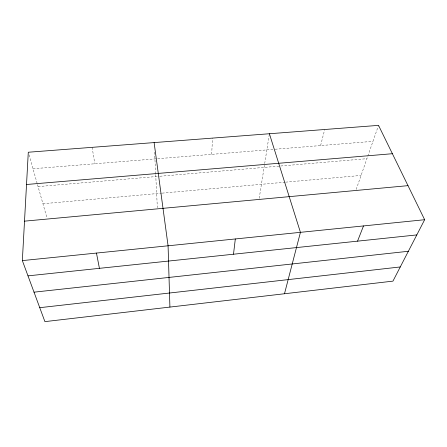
<?xml version="1.0" encoding="UTF-8"?>
<svg xmlns="http://www.w3.org/2000/svg" width="447" height="447" viewBox="0 0 447 447"><rect width="100%" height="100%" fill="white"/><g stroke="black" fill="none" stroke-linecap="round" stroke-linejoin="round"><path stroke-width="0.34" stroke-dasharray="2.23 1.68" d="M211.643 154.349L212.56 138.101M259.204 198.351L269.295 134.413M320.605 145.566L324.706 129.501M356.203 189.45L367.59 156.757M367.814 156.115L378.531 125.372M42.929 203.731L161.473 193.193M162.16 193.132L284.918 182.214M285.611 182.153L361.081 175.442M38.056 186.589L159.272 176.302M159.97 176.247L280.057 166.055M280.75 165.999L366.92 158.685M32.989 168.754L274.436 149.292M275.123 149.237L372.966 141.347M29.044 154.88L37.308 183.946M37.492 184.605L46.985 217.996M92.127 147.337L94.825 163.77M154.584 152.114L155.668 173.877M155.701 174.559L157.355 207.749"/><path stroke-width="0.67" d="M22.35 260.601L28.29 152.237L378.531 125.372L424.65 219.712L392.952 281.129L44.907 321.628L22.35 260.601L424.65 219.712M233.496 254.22L235.318 238.955M284.493 293.746L300.429 232.339L269.401 133.742M357.544 241.156L363.506 225.925M39.755 307.681L400.272 266.948M34.017 292.17L408.362 251.275M27.993 275.86L416.805 234.915M24.512 221.153L407.999 185.656M26.524 184.494L392.382 153.712M96.463 253.069L99.424 268.34M154.109 142.587L168.078 245.789L169.916 307.083"/></g></svg>
